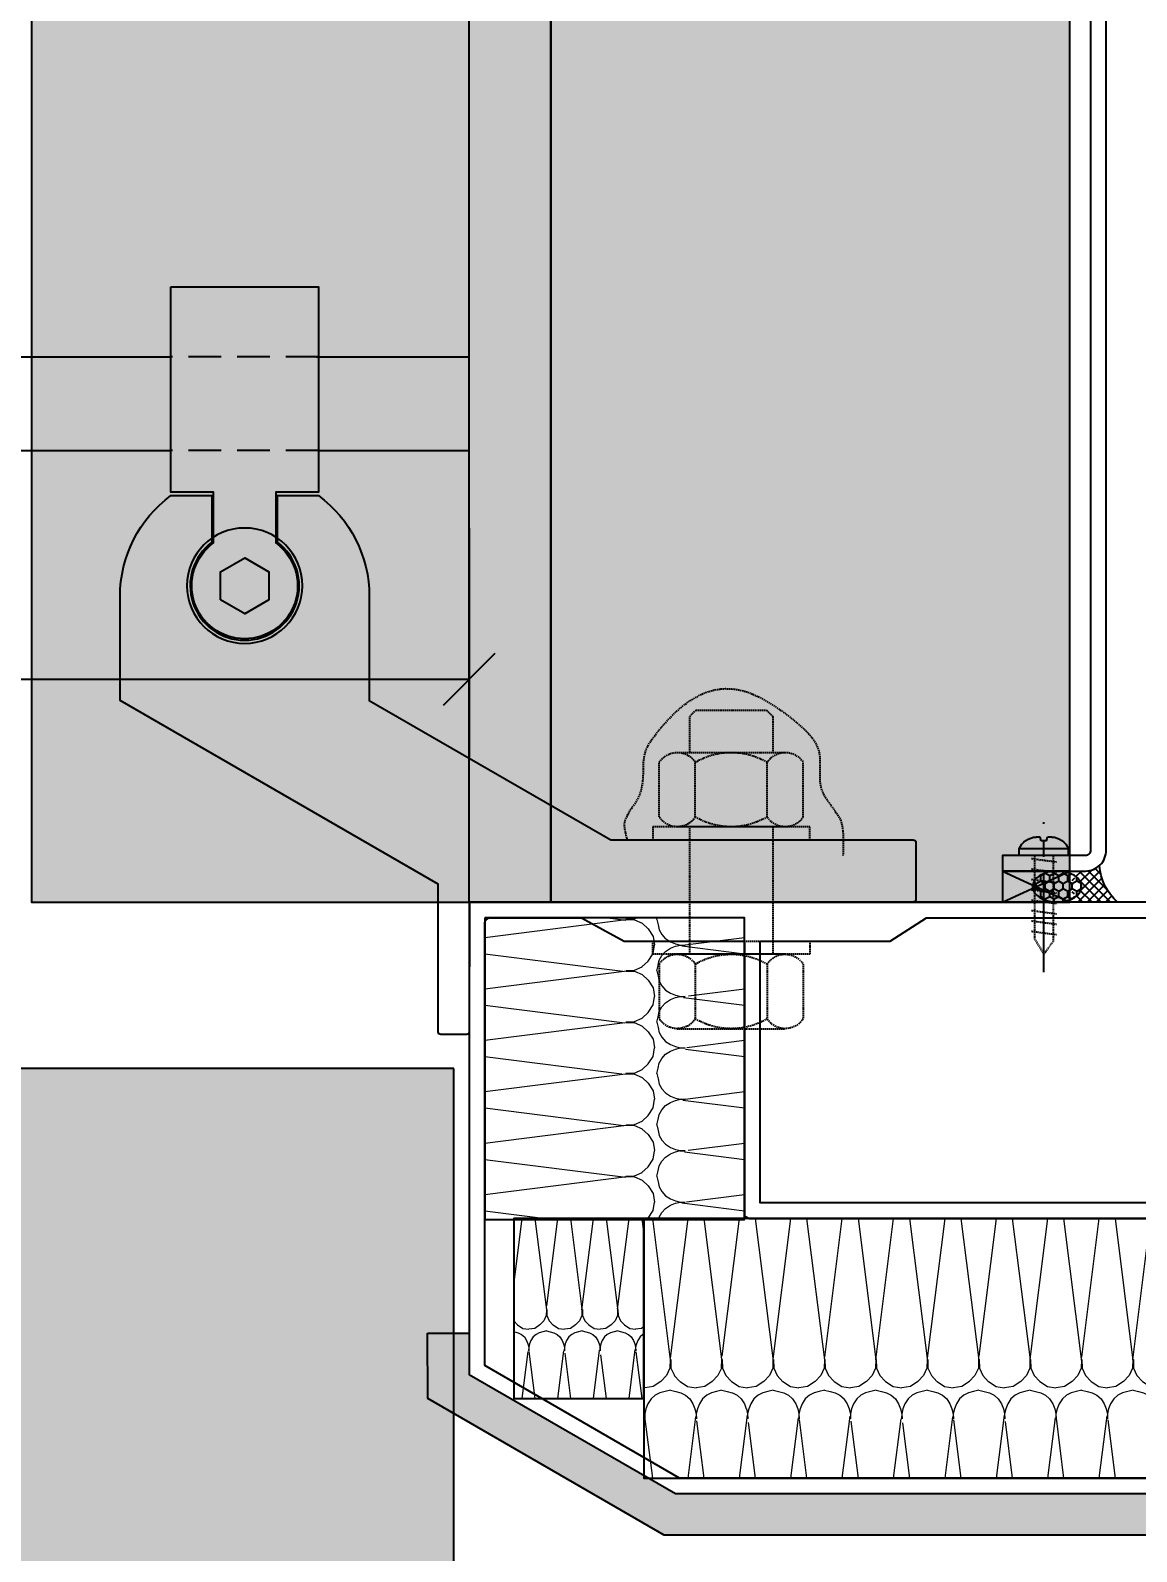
# Model space of a CAD drawing. Header units: millimetres. Extents: x -2069 to 10556, y -1036 to 8460.
# Drawn here: x 3529.7 to 3742.7, y 3768.8 to 4061.8 of the extents above; entities that cross this region are included whole.
import ezdxf

# ---------------------------------------------------------------- set-up
doc = ezdxf.new("R2010")
doc.units = ezdxf.units.MM
for name, pattern in [('CENTER2', [28.575000000000003, 19.05, -3.175, 3.175, -3.175]), ('HIDDEN', [0.375, 0.25, -0.125]), ('HIDDEN2', [0.1875, 0.125, -0.0625]), ('LG', [4.1, 4, 0.1])]:
    doc.linetypes.add(name, pattern=pattern)
for name, color, linetype in [('Alum', 4, 'Continuous'), ('CASTFIX', 1, 'Continuous'), ('F-Alum', 4, 'Continuous'), ('F-Bolt', 32, 'Continuous'), ('F-dim', 1, 'Continuous'), ('F-Hidden', 9, 'HIDDEN'), ('F-Misc', 1, 'Continuous'), ('F-seslants', 8, 'Continuous'), ('F_MISC', 8, 'Continuous'), ('Hatch', 8, 'Continuous'), ('HIDDEN', 1, 'HIDDEN'), ('INSUL', 173, 'Continuous'), ('STEEL', 34, 'Continuous'), ('XINGCAI', 4, 'LG')]:
    doc.layers.add(name, color=color, linetype=linetype)
doc.styles.add('Arial', font='arial.ttf')
doc.dimstyles.new('Arup4', dxfattribs={"dimscale": 5, "dimtxt": 1.2, "dimasz": 1, "dimexe": 1.5, "dimexo": 1.5, "dimgap": 1, "dimtad": 1, "dimdec": 0, "dimdsep": 46, "dimtxsty": 'Arial', "dimblk": 'OBLIQUE', "dimcen": 0, "dimclrd": 1, "dimclre": 1, "dimclrt": 7, "dimadec": 0, "dimazin": 0, "dimtfac": 1, "dimtdec": 0, "dimtix": 1, "dimtofl": 0, "dimtmove": 2, "dimatfit": 3, "dimfxl": 5, "dimtolj": 1, "dimtzin": 0, "dimlwd": -1, "dimlwe": -1, "dimarcsym": 0})
pattern_1 = [(171.78891, (53.29895986780268, 199.0437047751039), (-673.1884858015958, 99.9980360094625), [3.334123433952751, -696.8316966981112]), (146.908661, (56.22176739034573, 197.1389802318034), (-158.3972894762852, 99.99803490723833), [3.48866439488112, -729.1307815316682]), (132.32733, (58.39030174578598, 194.7580750526679), (-178.1969530160181, 199.9960661803808), [3.220442669502371, -673.0725639250909]), (114.796992, (59.71027878823556, 191.900988237717), (-39.59932263935266, 99.99803293445495), [3.147266108530634, -327.3156832870287]), (91.62022409999996, (59.80456293412342, 188.5677207869313), (-19.79966064025727, 599.988200850776), [3.334601424552994, -696.9315947336012]), (82.82482490000001, (50.0933009075764, 111.4263797832001), (138.5976238983835, 1099.978365791337), [77.75020903024833, -16249.79344532666]), (97.17517500000001, (69.70439425242645, 111.4263797832001), (-138.5976269393062, 1099.97836540873), [77.75020903024834, -16249.79344532666]), (88.37977579999999, (59.99313122589912, 188.5677207869313), (19.79965369079009, 599.9882010424104), [3.334601424552994, -696.9315947336012]), (65.203007, (60.08741537178697, 191.900988237717), (39.59932256908431, 99.99803308210875), [3.147266108530634, -327.3156832870287]), (47.67266910000001, (61.40739341421688, 194.7580750526679), (178.1969524610717, 199.9960667480297), [3.220442669502371, -673.072563925091]), (33.09133830000001, (63.57592776965713, 197.1389802318034), (158.3972879681687, 99.99803716097436), [3.48866439488112, -729.1307815316682]), (8.21108952, (66.49873429221985, 199.0437047751039), (673.1884862108841, 99.9980333389594), [3.334123433952752, -696.8316966981112]), (87.16616460000002, (49.99901676168855, 109.5216562398798), (19.79965242265367, 299.9941008719035), [1.907056497442313, -398.5748119653647]), (103.901385, (50.4704374911278, 107.6169316965793), (-79.19864519313501, 299.9941001984828), [1.962195413127103, -410.0989253419127]), (111.603615, (51.22470965825029, 105.7122071532787), (-19.79966116559305, 99.99803348965123), [2.048634713285046, -105.5046652346223]), (122.761347, (52.45040355479235, 103.8074826099782), (-59.398985481521, 99.9980324796988), [2.265016458104941, -473.3884207443062]), (138.290552, (54.05323303490549, 102.3789387025126), (-118.7979666815726, 99.99803557897644), [2.147044778036072, -448.7322556115645]), (152.003514, (55.84463080679433, 101.4265764308623), (-178.1969532361461, 99.99803214900611), [2.028817103001383, -424.022851525775]), (166.477202, (57.82459687045887, 100.9503957950274), (-395.9932265685611, 99.99803673219859), [2.036421953450835, -425.6121802713819]), (167.070755, (59.89884708001127, 100.4742141592121), (-415.7928891850584, 99.99803333526746), [2.128206148500603, -444.7951330356821]), (12.9292444, (59.89884708001127, 100.4742141592121), (415.7928893372623, 99.99803287960626), [2.128206148500603, -444.7951330356821]), (13.52279750000001, (61.97309728956365, 100.9503957950274), (395.9932274412085, 99.99803327650577), [2.036421953450835, -425.6121802713819]), (27.9964853, (63.9530633532282, 101.4265764308623), (197.996611641301, 99.99803716726089), [2.028817103001383, -424.022851525775]), (41.709447, (65.74446212509737, 102.3789387025126), (118.7979657655061, 99.99803649161596), [2.147044778036071, -448.7322556115643]), (57.23865219999999, (67.34729160521051, 103.8074826099782), (197.9966108148992, 299.9941022379504), [2.26501645810494, -473.3884207443062]), (68.396384, (68.57298450177224, 105.7122071532787), (19.79966105141805, 99.99803388043392), [2.048634713285046, -105.5046652346223]), (76.098615, (69.32725766887506, 107.6169316965793), (19.79966139076917, 99.99803303909621), [1.962195413127103, -410.0989253419126]), (92.83383529999998, (69.79867839831431, 109.5216562398798), (-19.7996608878825, 299.9941004615129), [1.907056497442313, -398.5748119653648])]
pattern_2 = [(171.78891, (26.650004, 99.5238095), (-336.6008620780631, 50.00000124306714), [1.6670945, -348.4227]), (146.908661, (28.1114365, 98.5714285), (-79.20020219160399, 50.00000069194422), [1.7443665, -364.57256]), (132.32733, (29.195725, 97.3809525), (-89.10022864317625, 99.9999995668048), [1.610253, -336.5429]), (114.796992, (29.8557265, 95.952381), (-19.80005068304433, 49.99999970553313), [1.573664, -163.66106]), (91.62022409999996, (29.9028695, 94.28571450000001), (-9.900025001805957, 299.9999998552539), [1.6673335, -348.47265]), (82.82482490000001, (25.047143, 55.7142855), (69.30017472092726, 549.999998517065), [38.87586899999999, -8125.0565]), (97.17517500000001, (34.8528825, 55.7142855), (-69.30017624141853, 549.9999983257582), [38.87586899999999, -8125.0565]), (88.37977579999999, (29.9971555, 94.28571450000001), (9.900021527004037, 299.9999999510729), [1.6673335, -348.47265]), (65.203007, (30.0442985, 95.952381), (19.80005064790947, 49.99999977936148), [1.573664, -163.66106]), (47.67266910000001, (30.7043005, 97.3809525), (89.1002283656976, 99.99999985063482), [1.610253, -336.5429]), (33.09133830000001, (31.788589, 98.5714285), (79.20020143753092, 50.00000181883439), [1.7443665, -364.57256]), (8.211089519999998, (33.250021, 99.5238095), (336.6008622827113, 49.99999990778933), [1.6670945, -348.4227]), (87.16616460000002, (25, 54.761905), (9.900020892923356, 150.0000001508891), [0.9535469999999998, -199.2913249999999]), (103.901385, (25.235715, 53.809524), (-39.60010132330267, 149.9999998141721), [0.981117, -205.053495]), (111.603615, (25.6128585, 52.85714299999999), (-9.900025264479012, 49.99999998313673), [1.0243375, -52.75336999999999]), (122.761347, (26.2257175, 51.90476200000001), (-29.70007678582747, 49.99999947815058), [1.1325305, -236.698865]), (138.290552, (27.027148, 51.190476), (-59.40015143087815, 50.00000102781988), [1.0735435, -224.37054]), (152.003514, (27.9228645, 50.7142855), (-89.10022875324242, 49.99999931280099), [1.0144285, -212.0155950000001]), (166.477202, (28.912867, 50.47619049999999), (-198.0005069179623, 50.00000160444229), [1.018231, -212.810275]), (167.070755, (29.9500125, 50.238095), (-207.9005329079077, 49.99999990594333), [1.064124, -222.40194]), (12.9292444, (29.9500125, 50.238095), (207.9005329840112, 49.99999967810825), [1.064124, -222.40194]), (13.5227975, (30.987158, 50.47619049999999), (198.0005073542946, 49.99999987656191), [1.018231, -212.810275]), (27.99648529999999, (31.9771605, 50.7142855), (99.00025263747521, 50.00000182197773), [1.0144285, -212.015595]), (41.70944699999999, (32.87287749999999, 51.190476), (59.4001509728359, 50.00000148414861), [1.0735435, -224.3705399999999]), (57.23865219999999, (33.674308, 51.90476200000001), (99.00025222426618, 150.000000833926), [1.1325305, -236.6988649999999]), (68.396384, (34.2871665, 52.85714299999999), (9.90002520739039, 50.00000017853192), [1.0243375, -52.75337]), (76.098615, (34.6643105, 53.809524), (9.900025377069287, 49.99999975785479), [0.9811169999999998, -205.0534949999999]), (92.83383529999998, (34.9000255, 54.761905), (-9.900025125621006, 149.9999999456897), [0.9535470000000003, -199.291325])]

# ---------------------------------------------------------------- blocks, each defined once
blk = doc.blocks.new('*U78')
at = {"layer": 'INSUL', "lineweight": 0}
h = blk.add_hatch(dxfattribs=at)
h.set_pattern_fill('岩棉', color=256, scale=99.9980335233771, style=0, pattern_type=2)
h.set_pattern_definition(pattern_1)
h.paths.add_polyline_path([(0, 0), (1131.104494550878, 0), (1131.104494550878, 99.9980335233771), (0, 99.9980335233771)])
at = {"layer": 'INSUL'}
blk.add_lwpolyline([(0, 0), (1131.104494550878, 0), (1131.104494550878, 99.9980335233771), (0, 99.9980335233771)], close=True, dxfattribs=at)
blk = doc.blocks.new('ding1')
at = {"layer": 'CASTFIX', "color": 9, "linetype": 'CENTER2'}
blk.add_line((1214.680535677697, -4175.415606518631), (1214.680535677697, -4204.300201433828), dxfattribs=at)
at = {"layer": 'CASTFIX', "color": 8, "linetype": 'HIDDEN2'}
for p, q in [((1212.880535677697, -4181.857616678883), (1214.680535677697, -4178.922834070187)), ((1214.680535677697, -4178.922834070187), (1216.480535677697, -4181.33858421964)), ((1217.080535677697, -4182.623013990795), (1212.280535677697, -4183.266124916723)), ((1212.880535677697, -4197.922834070187), (1212.880535677697, -4181.857616678883)), ((1216.480535677697, -4197.922834070187), (1216.480535677697, -4181.33858421964)), ((1217.080535677697, -4184.623013990795), (1212.280535677697, -4185.266124916723)), ((1217.080535677697, -4186.623013990795), (1212.280535677697, -4187.266124916723)), ((1217.080535677697, -4188.623013990795), (1212.280535677697, -4189.266124916723)), ((1217.080535677697, -4190.623013990795), (1212.280535677697, -4191.266124916723)), ((1217.080535677697, -4192.623013990795), (1212.280535677697, -4193.266124916723)), ((1217.080535677697, -4194.623013990795), (1212.280535677697, -4195.266124916723)), ((1217.080535677697, -4196.623013990795), (1212.280535677697, -4197.266124916723))]:
    blk.add_line(p, q, dxfattribs=at)
at = {"layer": 'CASTFIX'}
for p, q in [((1209.930535677697, -4197.922834070187), (1209.930535677697, -4199.172834070187)), ((1219.430535677697, -4197.922834070187), (1209.930535677697, -4197.922834070187)), ((1219.430535677697, -4199.172834070187), (1209.930535677697, -4199.172834070187)), ((1219.430535677697, -4197.922834070187), (1219.430535677697, -4199.172834070187)), ((1213.980558336815, -4201.472834070186), (1213.180535677697, -4201.472834070186)), ((1214.18056401238, -4200.722834070186), (1213.980558336815, -4201.472834070186)), ((1215.180564012408, -4200.722834070186), (1214.18056401238, -4200.722834070186)), ((1215.180564012408, -4200.722834070186), (1215.380558336844, -4201.472834070186)), ((1216.180535677697, -4201.472834070186), (1215.380558336844, -4201.472834070186))]:
    blk.add_line(p, q, dxfattribs=at)
for centre, radius, start, end in [((1213.340443233555, -4197.800682089081), 3.675631999908295, 201.9199292038799, 267.5065728459988), ((1216.020628121838, -4197.800682089082), 3.675631999908523, 272.4934271540012, 338.080070796125)]:
    blk.add_arc(centre, radius, start, end, dxfattribs=at)
blk = doc.blocks.new('*U68')
at = {"layer": 'INSUL', "lineweight": 0}
h = blk.add_hatch(dxfattribs=at)
h.set_pattern_fill('岩棉', color=256, scale=99.9980335233771, style=0, pattern_type=2)
h.set_pattern_definition(pattern_1)
h.paths.add_polyline_path([(0, 0), (1131.104494550878, 0), (1131.104494550878, 99.9980335233771), (0, 99.9980335233771)])
at = {"layer": 'INSUL'}
blk.add_lwpolyline([(0, 0), (1131.104494550878, 0), (1131.104494550878, 99.9980335233771), (0, 99.9980335233771)], close=True, dxfattribs=at)
blk = doc.blocks.new('*U72')
at = {"layer": 'INSUL', "lineweight": 0}
h = blk.add_hatch(dxfattribs=at)
h.set_pattern_fill('岩棉', color=256, scale=100, style=0, pattern_type=2)
h.set_pattern_definition([(171.78891, (53.300008, 199.047619), (-673.2017241561263, 100.0000024861343), [3.334189, -696.8453999999999]), (146.908661, (56.22287299999999, 197.142857), (-158.400404383208, 100.0000013838884), [3.488733, -729.14512]), (132.32733, (58.39145, 194.761905), (-178.2004572863525, 199.9999991336096), [3.220506, -673.0858000000001]), (114.796992, (59.71145300000001, 191.904762), (-39.60010136608867, 99.99999941106627), [3.147328, -327.32212]), (91.62022409999996, (59.805739, 188.571429), (-19.80005000361191, 599.9999997105077), [3.334667, -696.9453000000001]), (82.82482490000001, (50.094286, 111.428571), (138.6003494418545, 1099.99999703413), [77.75173799999999, -16250.113]), (97.17517500000001, (69.705765, 111.428571), (-138.6003524828371, 1099.999996651516), [77.75173799999999, -16250.113]), (88.37977579999999, (59.994311, 188.571429), (19.80004305400807, 599.9999999021459), [3.334667, -696.9453000000001]), (65.203007, (60.088597, 191.904762), (39.60010129581894, 99.99999955872296), [3.147327999999999, -327.32212]), (47.67266910000001, (61.408601, 194.761905), (178.2004567313952, 199.9999997012696), [3.220506, -673.0858000000001]), (33.09133830000001, (63.577178, 197.142857), (158.4004028750618, 100.0000036376688), [3.488733, -729.14512]), (8.211089519999998, (66.50004200000001, 199.047619), (673.2017245654226, 99.99999981557866), [3.334189, -696.8453999999999]), (87.16616460000002, (50, 109.52381), (19.80004178584671, 300.0000003017782), [1.907094, -398.5826499999999]), (103.901385, (50.47143, 107.619048), (-79.20020264660533, 299.9999996283441), [1.962234, -410.1069900000001]), (111.603615, (51.225717, 105.714286), (-19.80005052895802, 99.99999996627346), [2.048675, -105.50674]), (122.761347, (52.451435, 103.809524), (-59.40015357165495, 99.99999895630117), [2.265061, -473.39773]), (138.290552, (54.054296, 102.380952), (-118.8003028617563, 100.0000020556398), [2.147087, -448.74108]), (152.003514, (55.845729, 101.428571), (-178.2004575064848, 99.99999862560198), [2.028857, -424.0311900000002]), (166.477202, (57.825734, 100.952381), (-396.0010138359246, 100.0000032088846), [2.036462, -425.6205499999999]), (167.070755, (59.900025, 100.47619), (-415.8010658158154, 99.99999981188667), [2.128248, -444.80388]), (12.9292444, (59.900025, 100.47619), (415.8010659680223, 99.99999935621649), [2.128248, -444.80388]), (13.5227975, (61.97431599999999, 100.952381), (396.0010147085893, 99.99999975312382), [2.036462, -425.6205499999999]), (27.99648529999999, (63.954321, 101.428571), (198.0005052749504, 100.0000036439555), [2.028857, -424.0311900000001]), (41.70944699999999, (65.74575499999999, 102.380952), (118.8003019456718, 100.0000029682972), [2.147087, -448.7410799999999]), (57.23865219999999, (67.34861599999999, 103.809524), (198.0005044485324, 300.0000016678519), [2.265060999999999, -473.3977299999999]), (68.396384, (68.574333, 105.714286), (19.80005041478078, 100.0000003570638), [2.048675, -105.50674]), (76.098615, (69.328621, 107.619048), (19.80005075413857, 99.99999951570958), [1.962234, -410.1069899999999]), (92.83383529999998, (69.800051, 109.52381), (-19.80005025124201, 299.9999998913794), [1.907094000000001, -398.5826500000001])])
h.paths.add_polyline_path([(0, 0), (500.0466460434687, 0), (500.0466460434687, 100), (0, 100)])
at = {"layer": 'INSUL'}
blk.add_lwpolyline([(0, 0), (500.0466460434687, 0), (500.0466460434687, 100), (0, 100)], close=True, dxfattribs=at)
blk = doc.blocks.new('*U48')
at = {"layer": 'INSUL', "lineweight": 0}
h = blk.add_hatch(dxfattribs=at)
h.set_pattern_fill('岩棉', color=256, scale=50, style=0, pattern_type=2)
h.set_pattern_definition(pattern_2)
h.paths.add_polyline_path([(0, 0), (170.3581939279481, 0), (170.3581939279481, 50), (0, 50)])
at = {"layer": 'INSUL'}
blk.add_lwpolyline([(0, 0), (170.3581939279481, 0), (170.3581939279481, 50), (0, 50)], close=True, dxfattribs=at)
blk = doc.blocks.new('*U49')
at = {"layer": 'INSUL', "lineweight": 0}
h = blk.add_hatch(dxfattribs=at)
h.set_pattern_fill('岩棉', color=256, scale=50, style=0, pattern_type=2)
h.set_pattern_definition(pattern_2)
h.paths.add_polyline_path([(0, 0), (58.08844328560681, 0), (58.08844328560681, 50), (0, 50)])
at = {"layer": 'INSUL'}
blk.add_lwpolyline([(0, 0), (58.08844328560681, 0), (58.08844328560681, 50), (0, 50)], close=True, dxfattribs=at)
blk = doc.blocks.new('*U50')
at = {"layer": 'INSUL', "lineweight": 0}
h = blk.add_hatch(dxfattribs=at)
h.set_pattern_fill('岩棉', color=256, scale=34.64896973362498, style=0, pattern_type=2)
h.set_pattern_definition([(171.78891, (18.46790363993969, 68.96794926281116), (-233.2574616490977, 34.64897059504489), [1.155262137471853, -241.4497517361579]), (146.908661, (19.48064624914441, 68.30796885393357), (-54.88410817267732, 34.64897021312807), [1.208810041256987, -252.6412719430035]), (132.32733, (20.23203583752476, 67.48299351608144), (-61.74462251032959, 69.29793916705461), [1.115872149209576, -233.2172951233276]), (114.796992, (20.68940327747771, 66.49302290276505), (-13.72102713682088, 34.64896952956551), [1.090516726137904, -113.4137422902597]), (91.62022409999996, (20.72207240508075, 65.33805736047412), (-6.860513332994104, 207.8938183014438), [1.15542775954718, -241.4843660569218]), (82.82482490000001, (17.35715399441554, 38.60885184040082), (48.02359312880664, 381.1386660422314), [26.9401761669874, -5630.496735049859]), (97.17517500000001, (24.15232941744175, 38.60885184040082), (-48.02359418247575, 381.1386659096597), [26.9401761669874, -5630.49673504986]), (88.37977579999999, (20.78741066028684, 65.33805736047412), (6.860510925027973, 207.8938183678445), [1.15542775954718, -241.4843660569218]), (65.203007, (20.82007978788989, 66.49302290276505), (13.72102711247314, 34.64896958072703), [1.090516726137904, -113.4137422902597]), (47.67266910000001, (21.27744757433253, 67.48299351608144), (61.7446223180426, 69.29793936374297), [1.115872149209576, -233.2172951233276]), (33.09133830000001, (22.02883716271288, 68.30796885393357), (54.88410765012021, 34.64897099403974), [1.208810041256987, -252.6412719430035]), (8.21108952, (23.0415794254279, 68.96794926281116), (233.2574617909147, 34.64896966972489), [1.155262137471853, -241.4497517361579]), (87.16616460000002, (17.32448486681249, 37.94887177801293), (6.860510485623126, 103.946909305438), [0.660788422851778, -138.1047817619804]), (103.901385, (17.48783050482772, 37.28889136913534), (-27.44205424399193, 103.9469090721), [0.6798938647628987, -142.0978468405804]), (111.603615, (17.74918317916239, 36.62891096025775), (-6.860513515021118, 34.64896972193908), [0.7098447806903415, -36.55699840953439]), (122.761347, (18.17388183800198, 35.96893055138016), (-20.58154123276948, 34.64896937199409), [0.7848203003381434, -164.0274361873677]), (138.290552, (18.72925666076406, 35.47394507147712), (-41.16308098202476, 34.64897044588298), [0.7439435247845966, -155.4841609915419]), (152.003514, (19.34996973873223, 35.14395486703832), (-61.74462258660317, 34.64896925741022), [0.7029780478685317, -146.9224386842299]), (166.477202, (20.03602107190649, 34.97895993806377), (-137.2102714288576, 34.64897084547043), [0.705613102016774, -147.4731355495882]), (167.070755, (20.7547415326838, 34.81396466259953), (-144.0707854466119, 34.64896966844564), [0.737416005376479, -154.1199617551896]), (12.9292444, (20.7547415326838, 34.81396466259953), (144.0707854993501, 34.64896951056063), [0.737416005376479, -154.1199617551896]), (13.5227975, (21.4734619934611, 34.97895993806377), (137.2102717312269, 34.64896964808493), [0.7056131020167739, -147.4731355495881]), (27.9964853, (22.15951332663537, 35.14395486703832), (68.60513514514211, 34.648970996218), [0.7029780478685317, -146.9224386842299]), (41.709447, (22.78022675109323, 35.47394507147712), (41.16308066461091, 34.64897076210939), [0.7439435247845962, -155.4841609915418]), (57.23865219999999, (23.33560157385531, 35.96893055138016), (68.60513485879676, 103.9469097787684), [0.7848203003381432, -164.0274361873677]), (68.396384, (23.76029988620521, 36.62891096025775), (6.86051347545988, 34.64896985734392), [0.7098447806903416, -36.5569984095344]), (76.098615, (24.02165290702957, 37.28889136913534), (6.86051359304386, 34.64896956582334), [0.6798938647628986, -142.0978468405804]), (92.83383529999998, (24.1849985450448, 37.94887177801293), (-6.860513418795382, 103.946909163239), [0.6607884228517781, -138.1047817619804])])
h.paths.add_polyline_path([(0, 0), (25.03083813462607, 0), (25.03083813462607, 34.64896973362498), (0, 34.64896973362498)])
at = {"layer": 'INSUL'}
blk.add_lwpolyline([(0, 0), (25.03083813462607, 0), (25.03083813462607, 34.64896973362498), (0, 34.64896973362498)], close=True, dxfattribs=at)
blk = doc.blocks.new('*U57')
at = {"layer": 'F-Misc'}
blk.add_lwpolyline([(0, -12.96782232583208), (0, 0), (-6.004387946490637, 0), (-6.004387946490637, -12.96782232583208)], close=True, dxfattribs=at)
for points in [[(0, -12.96782232583208), (-6.004387946490637, 0)], [(-6.004387946490637, -12.96782232583208), (0, 0)]]:
    blk.add_lwpolyline(points, dxfattribs=at)
blk = doc.blocks.new('A$C7C8B7527')
at = {"layer": 'F-Hidden'}
for p, q in [((-4.439679307324695, 13.85600503662135), (-14.93572081024467, 13.85600937869458)), ((23.93974145374523, 13.85600125962446), (34.43578295666521, 13.85599691755124)), ((-16.8556861383986, -10.39199302702036), (-16.85568074033654, 10.39200697297929)), ((-2.519677540331031, 10.39200424235605), (-2.519689338412718, -10.39199895765341)), ((22.01973682072276, 10.39200205391899), (22.0197314226607, -10.39200114609048)), ((36.35572822264658, -10.39200707670898), (36.35574002072826, 10.39199292329067)), ((-4.439682173353503, 6.928005036636023), (-14.93567897334287, 6.928006178684882)), ((22.01973619947239, 8.000000241951057), (-2.519678898170241, 7.999998664789018)), ((23.93973858771642, 6.928001259639132), (34.43573538773489, 6.927993717585196)), ((43.26437405072647, 8.000002085009328), (36.35573186900729, 7.999992923283571)), ((44.48037354765256, 6.784001581992925), (43.26437405072647, 8.000002085009328)), ((44.48036793474603, -6.78399841803548), (44.48037354765256, 6.784001581992925)), ((-4.439687905382016, -6.927994963363744), (-14.93568790539575, -6.927990621305071)), ((-2.519687980573508, -8.00000133519643), (22.01973204391106, -7.999999758034392)), ((23.9397328556588, -6.927998740375187), (34.43573285567254, -6.928003082433861)), ((36.35572525003954, -8.000007076716429), (43.26436743172962, -7.999997914990672)), ((44.48036793474603, -6.78399841803548), (43.26436743172962, -7.999997914990672)), ((-4.439690771410824, -13.85599496336363), (-14.93569077139546, -13.85599062130495)), ((23.93972998963, -13.85599874037507), (34.43572998967284, -13.85600308243374))]:
    blk.add_line(p, q, dxfattribs=at)
for points in [[(-2.51969129354984, -15.11810919386335), (-6.254165782593191e-06, -15.11811023621703), (6.254165782593191e-06, 15.11811023621703), (-2.519678785247379, 15.11811127855617)], [(22.01972946755268, -15.11811138230041), (19.50004442816862, -15.11811033994672), (19.50005693650019, 15.11811013248735), (22.01974197588424, 15.11810909013366)]]:
    blk.add_lwpolyline(points, close=True, dxfattribs=at)
for centre, radius, start, end in [((-12.77087667312298, 10.39202733259299), 4.084815999999999, 122.0036627721316, 237.996976296452), ((-6.604493540318799, 10.39200593219721), 4.084815999999999, 302.0029762961776, 57.99697629645205), ((26.10455282073963, 10.39200036407783), 4.084815999999999, 122.0029762961776, 237.996976296452), ((32.27093595354381, 10.39201666257213), 4.084815999999999, 302.0029762961776, 57.99628982213316), ((-3.396425013794214, 1.048586273100227e-05), 13.459264, 149.0199762998651, 210.9799762979876), ((-15.97894903937413, 6.610265700146556e-06), 13.459264, 329.0199762998651, 30.97997629798758), ((35.47899972170853, -6.713995389873162e-06), 13.459264, 149.0199762998651, 210.9799762979876), ((22.89647569618683, 7.572012691525742e-06), 13.459264, 329.0199762998651, 30.97997629798758), ((-12.77088527120941, -10.39198442905035), 4.084815999999999, 122.0029762961776, 237.996976296452), ((-6.60450533842959, -10.391994067817), 4.084815999999999, 302.0029762961776, 57.99697629645205), ((26.10454742267757, -10.39199963592182), 4.084815999999999, 122.0029762961776, 237.996976296452), ((32.27093055548175, -10.39198333744207), 4.084815999999999, 302.0029762961776, 57.99697629645205)]:
    blk.add_arc(centre, radius, start, end, dxfattribs=at)
blk.add_open_spline([(19.50005372489977, -19.977500377674), (22.00973377044284, -20.68645510530041), (24.70999062815827, -20.22726995049015), (27.48318758147798, -17.1484472514021), (32.98245531769498, -16.82939183958297), (36.61542498629569, -16.95508318975408), (41.26786775777146, -13.49866499974814), (47.04195736588008, -8.161573543377017), (50.77002502542018, 0.8335307498455222), (42.17894047225855, 12.93221563122279), (36.16201135220035, 18.60091431192632), (30.00752978126548, 15.63367280849707), (25.77595222468517, 19.69310217014208), (22.09196668657387, 21.77325877775365), (16.50004444801743, 21.51512962958077)], degree=3, knots=[8.785679325307939, 8.785679325307939, 8.785679325307939, 8.785679325307939, 10.36318153451103, 16.71335017549519, 23.21521896273343, 29.54252023592178, 34.4495928404268, 43.10971295005329, 58.71022871511825, 68.21970526048048, 75.64947413952441, 90.47538652861171, 96.06611304394467, 98.13047409823136, 98.13047409823136, 98.13047409823136, 98.13047409823136], dxfattribs=at)
blk = doc.blocks.new('A$C79711f15')
at = {"layer": 'Alum', "ltscale": 250}
for p, q in [((-44.05389679598647, 421.7333845200146), (-44.05389699910484, 44.18821944470119, 5.054299326484766e-05)), ((-44.05389698464705, 16.19772490056266, 5.054301126908824e-05), (-44.05389697122882, -13.27088065602447, 5.054301126908824e-05))]:
    blk.add_line(p, q, dxfattribs=at)
blk.add_lwpolyline([(-26.05389698617591, 15.80324693310286), (-26.05389697288956, -13.27088064782401), (-273.542334065236, -13.27088089466588), (-273.5423338899909, 421.7333842813696), (-26.05389679763175, 421.7333845282128), (-26.05389700077012, 44.18821945289346)], dxfattribs=at)
at = {"layer": 'HIDDEN', "ltscale": 25}
for p, q in [((-44.05389698617864, 15.80324692315889, 5.054299326484766e-05), (-44.05389699910484, 44.18821944470119, 5.054299326484766e-05)), ((-26.05389698783938, 15.80324693135935, 5.054299326484766e-05), (-26.05389700077012, 44.18821945289346, 5.054299326484766e-05))]:
    blk.add_line(p, q, dxfattribs=at)
at = {"layer": 'STEEL', "ltscale": 250}
blk.add_lwpolyline([(2.698396620465246, 34.66949116445494), (-2.698399664450335, 34.66949044999865), (-5.396793309166242, 29.99573348644935), (-2.698395837633598, 25.32197431599707), (2.698396667580255, 25.32197431845316), (5.396792914129037, 29.99573403414797)], close=True, dxfattribs=at)
blk.add_circle((1.275448084925301e-07, 29.99573319722504, 5.054299326484766e-05), 11.1125, dxfattribs=at)
at = {"layer": 'XINGCAI'}
for points in [[(48.94703197925946, -40.49969780344827), (48.94703184186665, -98.77108782319738, 0.414213562373095), (49.44703184068157, -99.27108782437062), (60.44683635261526, -99.27109032202543, 0.4142135623462765), (60.94683635380125, -98.77109032327735), (60.94683662976786, -13.27111381252917), (85.9290936491434, -13.27088175568542, 0.414213562373095), (86.42909364945626, -12.77088175600375), (86.42909363538774, -7.771099296131524, 0.414213562373095), (85.92909363570698, -7.271099295801832), (57.48080571852597, -7.271099333753682), (22.08556730902728, 53.99573475059924), (4.249023399753241, 53.99573474431872), (1.999997699209416, 53.99573451710012, 0.2387841443087784), (-17.34708566492282, 44.19750452929611), (-17.34708486672571, 36.29766278661873), (-8.398552498234494, 36.29766369069966, -2.998367527013124), (-8.397330423883432, 23.69217662549136), (-17.35389635578485, 23.6921757206087), (-17.35389555875963, 15.80324630612859, 0.2389109572437463), (2.000002706954547, 5.995734522230578), (2.000002706954547, 5.995734522230578), (22.08556713938469, 5.995734451241333), (33.21632810999063, -13.2708820842663)], [(-57.55389700258183, 44.18821943855346), (-57.55389697979217, 15.8032469170098), (-18.00778658056288, 15.80324693501416), (-18.00778658430045, 23.9957331906221), (-8.2486361210822, 23.99573319573528, 3.074772708901591), (-8.248636127374994, 35.99573319506862), (-18.00778658976014, 35.9957331906262), (-18.00778659349544, 44.18821945655964)]]:
    blk.add_lwpolyline(points, format="xyb", close=True, dxfattribs=at)
at = {"layer": 'F-dim', "rotation": 179.9999999628261}
blk.add_blockref('A$C7C8B7527', (68.44707955713102, -63.70975700259942), dxfattribs=at)
blk = doc.blocks.new('_OBLIQUE')
at = {"color": 0, "linetype": 'ByBlock'}
blk.add_line((-0.5, -0.5), (0.5, 0.5), dxfattribs=at)
blk = doc.blocks.new('*D127')
at = {"color": 1, "linetype": 'Continuous', "transparency": 16777216}
for p, q in [((3179.237279803872, 3965.873062659774), (3179.237279803872, 3921.810884182063)), ((3614.241544979908, 3965.87306129763), (3614.241544979908, 3921.810884182063)), ((3179.237279803872, 3936.810884182063), (3614.241544979908, 3936.810884182063))]:
    blk.add_line(p, q, dxfattribs=at)
at = {"layer": 'Defpoints', "color": 0, "transparency": 16777216}
for p in [(3179.237279803872, 3980.873062659774), (3614.241544979908, 3980.87306129763), (3614.241544979908, 3936.810884182063)]:
    blk.add_point(p, dxfattribs=at)
at = {"color": 1, "transparency": 16777216, "xscale": 10, "yscale": 10, "zscale": 10, "rotation": 180}
blk.add_blockref('_OBLIQUE', (3179.237279803872, 3936.810884182063), dxfattribs=at)
at = {"color": 1, "transparency": 16777216, "xscale": 10, "yscale": 10, "zscale": 10}
blk.add_blockref('_OBLIQUE', (3614.241544979908, 3936.810884182063), dxfattribs=at)
at = {"color": 7, "transparency": 16777216, "insert": (3396.73941239189, 3952.941852804164), "char_height": 12, "attachment_point": 5, "style": 'Arial'}
blk.add_mtext('\\A1;435', dxfattribs=at)

msp = doc.modelspace()

# ---------------------------------------------------------------- hatches: boundary and pattern name
at = {"layer": 'F-seslants', "ltscale": 250, "extrusion": (2.545565505120809e-14, 4.431808055593854e-14, -1)}
h = msp.add_hatch(dxfattribs=at)
h.set_pattern_fill('HONEY', color=256, scale=8.000000000000002, angle=-90.00044390681683, style=0)
h.set_pattern_definition([(89.99955609318317, (-27938.35161796785, 6052.112114508245), (0.8660370214272963, 1.499993290305827), [1, -2]), (329.9995560931832, (-27938.35161796785, 6052.112114508245), (0.8660137841974038, -1.50000670632676), [0.9999999999999999, -2]), (29.99955609318317, (-27938.35161796785, 6052.112114508245), (1.7320508056247, -1.341602093340999e-05), [-2, 1])])
edge = h.paths.add_edge_path()
edge.add_ellipse((-3727.435526097119, 3896.87521759527), major_axis=(-4.705385208917312, 3.633054422611404e-05), ratio=0.6380121188650789, start_angle=0, end_angle=360)
h = msp.add_hatch(dxfattribs=at)
h.set_pattern_fill('ANSI37', color=256, scale=10, angle=-0.000443906816821298, style=0)
h.set_pattern_definition([(314.9995560931831, (-28348.06161288946, 6144.904798867245), (-0.8838903244636792, -0.8838766284496342), []), (224.9995560931832, (-28348.06161288946, 6144.904798867245), (-0.883876628449634, 0.8838903244636797), [])])
edge = h.paths.add_edge_path()
edge.add_ellipse((-3727.435526097119, 3896.87521759527), major_axis=(-4.705385208917317, 3.633054422794248e-05), ratio=0.6380121188650789, start_angle=317.3473259395387, end_angle=402.6526721170927, ccw=False)
edge.add_line((-3730.896201225006, 3898.909319500293), (-3730.896193725157, 3899.877337209666))
edge.add_line((-3730.896193725151, 3899.877337209655), (-3732.896193725093, 3899.877352717997))
edge.add_arc((-3732.896162734554, 3903.877352717871), 4, 227.8256570859213, 269.9995560930718, ccw=False)
edge.add_arc((-3746.15113051496, 3901.798402477198), 10.60643871241276, 311.6511284299158, 355.2111285682409, ccw=False)
edge.add_line((-3739.102162909316, 3893.873214917623), (-3730.896240243413, 3893.873151559244))
edge.add_line((-3730.896240243417, 3893.873151559237), (-3730.896232743564, 3894.841169205522))
at = {"layer": 'Hatch'}
h = msp.add_hatch(dxfattribs=at)
h.set_pattern_fill('ANGLE', color=256, scale=9.999999999999996, angle=90.00000002198006)
h.set_pattern_definition([(90.00000002200406, (-65617.93635093658, 51796.14080842035), (-2.750000000000001, -1.054966336511143e-09), [2, -0.7500000000000002]), (180.0000000247495, (-65617.93635093658, 51796.14080842035), (1.054965670377328e-09, -2.750000000000002), [1.999999999999999, -0.7499999999999996])])
h.paths.add_polyline_path([(3606.201572284419, 3810.871024261214), (3614.241545824141, 3810.87102426429), (3614.24154590859, 3802.90003396382), (3653.932172570697, 3779.973037756354), (3813.188473097222, 3779.973050319764), (3813.188456102061, 3771.97288306462), (3651.787342596152, 3771.97320915711), (3606.241545910344, 3798.293484609204)])

# ---------------------------------------------------------------- linework, layer by layer
at = {"layer": 'F-Alum'}
msp.add_line((3614.241546216643, 3893.873061669648), (3614.241545985746, 4549.463776382954), dxfattribs=at)
at = {"layer": 'F-Alum', "extrusion": (-1.231524294857502e-16, 8.863576512128022e-14, -1)}
for points, elevation in [([(-3733.893649887932, 4687.421820543409), (-3733.896162490329, 3903.877360570083, 0.4142135623752261), (-3732.896170237991, 3902.87735282246), (-3716.896166801538, 3902.877228951218), (-3716.896190044461, 3899.877228755764)], 2.022966052459124e-09), ([(-3716.896190044461, 3899.877228755764), (-3732.896193481309, 3899.877352822548, -0.4142135623762916), (-3736.896162490644, 3903.877383813025), (-3736.89364988749, 4687.421843786318)], 2.022966052459125e-09)]:
    msp.add_lwpolyline(points, format="xyb", dxfattribs=dict(at, elevation=elevation))
at = {"layer": 'F-Alum', "elevation": 5.054297526060708e-05}
msp.add_lwpolyline([(3820.201546383367, 3893.872148437634), (3614.241546216638, 3893.87214857561), (3614.241545122614, 3802.89912132372), (3653.932172570697, 3779.972124662238), (3843.107511141971, 3779.972136562814)], dxfattribs=at)
at = {"layer": 'F-Alum'}
for points in [[(3667.241544347405, 3886.373005826723), (3667.241546017085, 3833.491754285622), (3668.140353132666, 3832.972710915537), (3818.201544238329, 3832.972719783566), (3818.201543805057, 3821.436472885151, 0.4142135623737295), (3818.401543804609, 3821.236472884687), (3840.107534613804, 3821.236472863336), (3840.107536779046, 3782.972136542441), (3654.740282543772, 3782.971796558599), (3617.241545919076, 3804.62657687125), (3617.241546208562, 3889.872148570169, -0.4142135618083592), (3618.241546209166, 3890.872148567661), (3635.856684056419, 3890.872148557015), (3644.062313442831, 3886.372090859672), (3667.241546192518, 3886.372085186292)], [(3670.241546196664, 3886.372084452009), (3695.298533915271, 3886.37207831903), (3702.2616901887, 3890.87214851689), (3817.201546376001, 3890.872148447443, -0.4142135629305874), (3818.201546375353, 3889.872148444995), (3818.201544351004, 3835.972719406991), (3670.241546025504, 3835.972711034457), (3670.241546196664, 3886.372084452009)]]:
    msp.add_lwpolyline(points, format="xyb", dxfattribs=at)
msp.add_lwpolyline([(3614.24154590859, 3802.90003396382), (3653.932172570697, 3779.973037756354), (3821.052112917215, 3779.973050317226)], dxfattribs=at)
at = {"layer": 'F-seslants', "ltscale": 250, "extrusion": (-1.231524294857502e-16, 8.863576512128022e-14, -1)}
msp.add_arc((-3746.15113051496, 3901.798402477199, 1.949277504755648e-09), 10.60643871241361, 311.6511284287329, 355.2111285683531, dxfattribs=at)
at = {"layer": 'F-seslants', "ltscale": 250, "extrusion": (2.545565505120809e-14, 4.431808055593856e-14, -1)}
msp.add_ellipse((3727.435526097119, 3896.87521759527, -1.604594569690362e-09), major_axis=(4.705385208917312, 3.633054422611404e-05), ratio=0.6380121188650787, dxfattribs=at)
at = {"layer": 'Hatch'}
msp.add_lwpolyline([(3606.201572284419, 3810.871024261214), (3614.241545824141, 3810.87102426429), (3614.24154590859, 3802.90003396382), (3653.932172570697, 3779.973037756354), (3813.188473097222, 3779.973050319764), (3813.188456102061, 3771.97288306462), (3651.787342596152, 3771.97320915711), (3606.241545910344, 3798.293484609204), (3606.201572284419, 3810.871024261214), (3606.201572284419, 3810.871024261214), (3606.201572284419, 3810.871024261214), (3606.201572284419, 3810.871024261214)], dxfattribs=at)

# ---------------------------------------------------------------- block references
at = {"xscale": -1, "rotation": 89.99999979750399}
msp.add_blockref('A$C79711f15', (3600.970664240005, 3954.819164371643), dxfattribs=at)
at = {"layer": 'F-Bolt', "color": 8, "extrusion": (2.545565505120809e-14, 4.43180805559385e-14, -1), "rotation": 179.9995560930718}
msp.add_blockref('ding1', (-2510.248156862766, -295.0549539617862, 1.945277969764508e-09), dxfattribs=at)
at = {"layer": 'F_MISC', "ltscale": 18000, "extrusion": (4.369444786368913e-07, 3.424519057799353e-12, 0.9999999999999046), "rotation": 90.00044323998478}
for name, p in [('*U68', (3629.917576161847, 3893.872269845339, 0.001629779197979405)), ('*U78', (3729.915609682253, 3893.873043429821, 0.001629779197979406))]:
    msp.add_blockref(name, p, dxfattribs=at)
at = {"layer": 'F_MISC', "rotation": 270.0000000201766}
msp.add_blockref('*U57', (3729.915633783013, 3893.872941763735, -2.128290434293682e-09), dxfattribs=at)
at = {"layer": 'F_MISC', "ltscale": 18000, "extrusion": (-9.901225052166031e-07, 3.362835150047452e-15, 0.99999999999951), "zscale": -1.000000000000009, "rotation": 269.9999998054193}
msp.add_blockref('*U49', (3617.241546206018, 3890.873062189849, -0.003589614534530493), dxfattribs=at)
at = {"layer": 'F_MISC', "ltscale": 18000, "extrusion": (1.125359435939893e-06, 1.352369265717376e-07, -0.9999999999993576), "xscale": -1, "rotation": 180}
msp.add_blockref('*U72', (-3611.241546260294, 3861.873056863943, 0.004138993639460862), dxfattribs=at)
at = {"layer": 'F_MISC', "ltscale": 18000, "extrusion": (-1.125359435939893e-06, -1.352369265717379e-07, 0.9999999999993576), "zscale": -1.000000000000004, "rotation": 179.9999998601899}
for name, p in [('*U50', (3647.843350307939, 3832.972951223679, -0.004819710024522585)), ('*U48', (3818.201544235888, 3832.97272283959, -0.004815208568794823))]:
    msp.add_blockref(name, p, dxfattribs=at)

# ---------------------------------------------------------------- dimensions: what is measured, and where the dimension line sits
dim = msp.add_linear_dim(base=(3614.241544979908, 3936.810884182063), p1=(3179.237279803872, 3980.873062659774), p2=(3614.241544979908, 3980.87306129763), dimstyle='Arup4', override={"dimscale": 10, "dimarcsym": 1})
dim.commit()
dim.dimension.update_dxf_attribs({"geometry": '*D127', "text_midpoint": (3396.73941239189, 3952.941852804164)})

doc.saveas('drawing.dxf')
